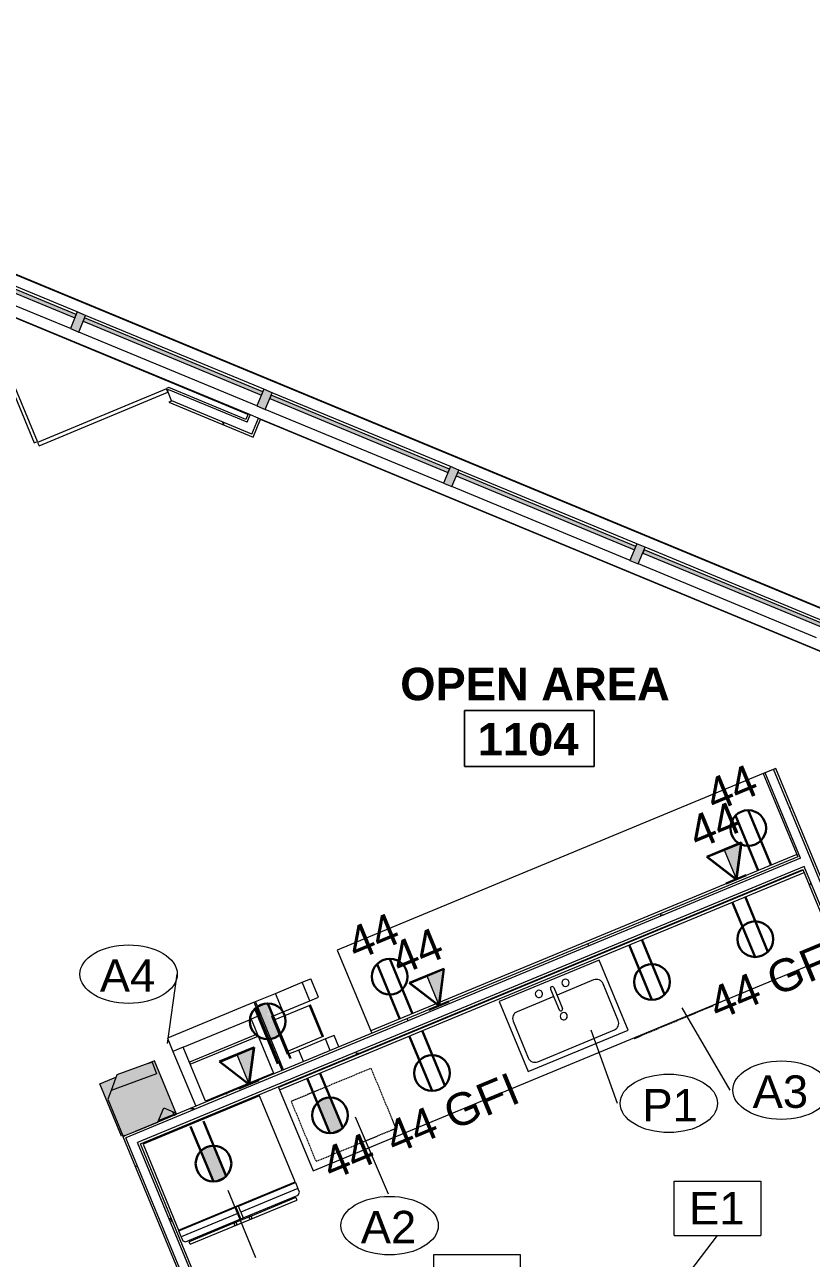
# Model space of a CAD drawing. Header units: inches. Extents: x 488 to 2071, y 800 to 2512.
# Drawn here: x 1666.9 to 1885.1, y 2170.3 to 2512.4 of the extents above; entities that cross this region are included whole.
import ezdxf

# ---------------------------------------------------------------- set-up
doc = ezdxf.new("R2010")
doc.units = ezdxf.units.IN
doc.header["$MEASUREMENT"] = 0
doc.linetypes.add('Dash', pattern=[0.25, 0.125, -0.125])
for name, color, linetype, lineweight in [('A-ANNO-KEYN', 231, 'Continuous', 9), ('A-ANNO-NOTE', 131, 'Continuous', 30), ('A-AREA-IDEN', 2, 'Continuous', 9), ('A-DOOR', 31, 'Continuous', 13), ('A-Flor-Shel-Tptn', 8, 'Continuous', 9), ('A-GLAZ-CURT', 52, 'Continuous', 9), ('A-GLAZ-CWMG', 51, 'Continuous', 13), ('A-Glaz-Shel', 8, 'Continuous', 9), ('A-Glaz-Shel-Sill', 8, 'Continuous', 9), ('A-WALL', 113, 'Continuous', 9), ('A-WALL-PATT', 111, 'Continuous', 13), ('I-WALL', 2, 'Continuous', 9), ('P-SANR-FIXT', 6, 'Continuous', 9), ('P-SANR-FIXT-IDEN', 2, 'Continuous', 9), ('Q-CASE', 31, 'Continuous', 9), ('Q-SPCQ', 91, 'Continuous', 9), ('Q-SPCQ-HDLN', 91, 'Dash', 9), ('Q-SPCQ-IDEN', 132, 'Continuous', 9), ('S-Cols', 8, 'Continuous', 9), ('S-Cols-Fill', 8, 'Continuous', 9)]:
    doc.layers.add(name, color=color, linetype=linetype, lineweight=lineweight)
doc.styles.add('Arial', font='arial.ttf', dxfattribs={"height": 9})
doc.styles.add('Swis721 Lt BT', font='swissl.ttf', dxfattribs={"height": 9})
doc.styles.add('Swis721 Lt BT_B', font='', dxfattribs={"height": 9})
doc.styles.get('Swis721 Lt BT_B').set_extended_font_data('Swis721 Lt BT', bold=True)
pattern_1 = [(0, (0, 0), (30.72, 7.68), [1.267, -21.773, 1.267, -21.773, -122.88]), (0, (0, 0), (30.72, 7.68), [-46.08, 1.267, -44.813, 1.267, -21.773, -53.76]), (0, (0, 0), (30.72, 7.68), [-115.2, 1.267, -14.093, 1.267, -37.133]), (120, (11.52, 3.84), (-22.011075, 22.7643), [1.267, -21.773, 1.267, -21.773, -122.88]), (120, (11.52, 3.84), (-22.011075, 22.7643), [-46.08, 1.267, -44.813, 1.267, -21.773, -53.76]), (120, (11.52, 3.84), (-22.011075, 22.7643), [-115.2, 1.267, -14.093, 1.267, -37.133]), (240, (15.36, 19.2), (-8.708925, -30.4443), [1.267, -21.773, 1.267, -21.773, -122.88]), (240, (15.36, 19.2), (-8.708925, -30.4443), [-46.08, 1.267, -44.813, 1.267, -21.773, -53.76]), (240, (15.36, 19.2), (-8.708925, -30.4443), [-115.2, 1.267, -14.093, 1.267, -37.133])]

# ---------------------------------------------------------------- blocks, each defined once
blk = doc.blocks.new('Revit Link EDITED_dwg_MUL6-V4-Level 1 POWER')
at = {"layer": 'A-Glaz-Shel', "color": 7, "flags": 128}
for points in [[(-1, 6.13), (-1, 6.25), (1, 6.25), (1, 6.13)], [(55, 6.13), (55, 6.25), (57, 6.25), (57, 6.13)], [(111, 6.13), (111, 6.25), (113, 6.25), (113, 6.13)], [(167, 6.13), (167, 6.25), (169, 6.25), (169, 6.13)], [(223, 6.13), (223, 6.25), (225, 6.25), (225, 6.13)], [(279, 6.13), (279, 6.25), (281, 6.25), (281, 6.13)]]:
    blk.add_lwpolyline(points, dxfattribs=at)
blk = doc.blocks.new('Revit Link EDITED_dwg-5488103-Level 1 POWER')
at = {"layer": 'S-Cols-Fill'}
h = blk.add_hatch(color=7, dxfattribs=at)
h.paths.add_polyline_path([(1693.76, 2204.25), (1694.16, 2204.41), (1690.01, 2214.45), (1692.24, 2220.6), (1687.76, 2218.74), (1693.72, 2204.36)], flags=0)
h.paths.add_polyline_path([(1703.98, 2208.48), (1708.26, 2210.25), (1707.93, 2211.05), (1705.5, 2212.08), (1704.64, 2210.05)], flags=0)
at = {"layer": 'A-Glaz-Shel-Sill', "color": 7}
for p, q in [((1728.82, 2404.35), (1608.55, 2454.17)), ((1930.95, 2320.62), (1732.29, 2402.91))]:
    blk.add_line(p, q, dxfattribs=at)
at = {"layer": 'A-Glaz-Shel-Sill', "color": 7, "flags": 128}
blk.add_lwpolyline([(2027.09, 2231.29), (2027.09, 2292.98), (1497.37, 2512.39), (550.6, 2120.23), (488.05, 1969.23)], dxfattribs=at)
at = {"layer": 'S-Cols', "color": 7}
blk.add_line((1694.16, 2204.41), (1693.76, 2204.25), dxfattribs=at)
at = {"layer": 'S-Cols', "color": 7, "flags": 128}
for points in [[(1693.76, 2204.25), (1687.76, 2218.74), (1692.24, 2220.6)], [(1707.93, 2211.05), (1708.26, 2210.25), (1703.98, 2208.48)]]:
    blk.add_lwpolyline(points, dxfattribs=at)
at = {"extrusion": (0, 0, -1), "zscale": -1, "rotation": 22.50000000002028}
blk.add_blockref('Revit Link EDITED_dwg_MUL6-V4-Level 1 POWER', (-1940.11, 2322.24), dxfattribs=at)
blk = doc.blocks.new('C-Counter Top - ADJ HEIGHT-5345847-Level 1 POWER')
at = {"layer": 'Q-CASE'}
for p, q in [((110.21, 0), (-47.26, 0)), ((-47.26, 0), (-47.26, -0.75)), ((-47.26, -0.75), (-47.26, -25)), ((-47.26, -0.75), (110.21, -0.75)), ((-47.26, -25), (110.21, -25))]:
    blk.add_line(p, q, dxfattribs=at)
blk = doc.blocks.new('C-Counter Top - ADJ HEIGHT-5345848-Level 1 POWER')
at = {"layer": 'Q-CASE'}
for p, q in [((80.61, 25), (-47.26, 25)), ((-47.26, 25), (-47.26, 0.75)), ((80.61, 0.75), (-47.26, 0.75)), ((-47.26, 0.75), (-47.26, 0))]:
    blk.add_line(p, q, dxfattribs=at)
blk = doc.blocks.new('A-Copier-Floor - A-Copier-Floor-4036613-Level 1 POWER')
at = {"layer": 'Q-SPCQ'}
for p, q in [((-30.09, 10.95), (-30.09, 7.47)), ((-27.49, 10.95), (-27.49, 7.47)), ((-19.49, 10.95), (-19.49, 7.47)), ((-13.49, 10.95), (-13.49, -9.53)), ((-13.29, 10.49), (-13.29, 8.47)), ((-13.29, 10.49), (-13.1, 10.49)), ((-13.09, 10.95), (-13.09, -5.51)), ((-10.52, -5.51), (-10.52, 10.67)), ((-10.52, 10.67), (9.82, 10.67)), ((9.82, 10.67), (9.82, -5.51)), ((12.91, -5.51), (12.91, 10.95)), ((-30.09, 7.47), (-27.49, 7.47)), ((-27.49, 7.47), (-19.49, 7.47)), ((-19.49, 7.47), (-16.13, 7.47)), ((-16.13, 7.47), (-16.13, -3.97)), ((-13.1, 8.47), (-13.29, 8.47)), ((-27.26, 6.6), (-26.84, 6.6)), ((-27.26, 6.6), (-27.26, -2.84)), ((-26.84, 6.6), (-16.13, 6.6)), ((-26.84, -2.84), (-26.84, 6.6)), ((-26.84, -2.84), (-27.26, -2.84)), ((-16.13, -2.84), (-26.84, -2.84)), ((9.82, -0.4), (-10.52, -0.4)), ((-10.52, -0.4), (-10.52, -1.03)), ((-10.52, -1.03), (9.82, -1.03)), ((9.82, -1.03), (9.82, -0.4)), ((-27.49, -3.97), (-30.09, -3.97)), ((-30.09, -3.97), (-30.09, -9.53)), ((-19.49, -3.97), (-27.49, -3.97)), ((-27.49, -3.97), (-27.49, -9.53)), ((-16.13, -3.97), (-19.49, -3.97)), ((-19.49, -3.97), (-19.49, -9.53)), ((-13.29, -5.51), (-13.29, -7.53)), ((-13.29, -5.51), (-13.1, -5.51)), ((-13.09, -5.51), (-10.52, -5.51)), ((-13.09, -5.51), (-13.09, -9.53)), ((9.82, -5.51), (-10.52, -5.51)), ((9.82, -5.51), (12.91, -5.51)), ((12.91, -9.53), (12.91, -5.51)), ((-27.49, -9.53), (-30.09, -9.53)), ((-19.49, -9.53), (-27.49, -9.53)), ((-13.49, -9.53), (-19.49, -9.53)), ((-13.1, -7.53), (-13.29, -7.53)), ((-13.09, -9.53), (12.91, -9.53))]:
    blk.add_line(p, q, dxfattribs=at)
blk = doc.blocks.new('Sink Kitchen-Single - 30_ x 21_-5089382-Level 1 POWER')
at = {"layer": 'P-SANR-FIXT'}
for p, q in [((15.62, 10.59), (-14.38, 10.59)), ((-14.38, 10.59), (-14.38, -10.41)), ((15.62, -10.41), (15.62, 10.59)), ((0.12, 8.34), (0.12, 2.09)), ((1.12, 8.34), (1.12, 2.09)), ((-12.88, 4.09), (-12.88, -6.91)), ((0.12, 6.09), (-10.88, 6.09)), ((12.12, 6.09), (1.12, 6.09)), ((14.12, -6.91), (14.12, 4.09)), ((-10.88, -8.91), (12.12, -8.91)), ((-14.38, -10.41), (15.62, -10.41))]:
    blk.add_line(p, q, dxfattribs=at)
for centre, radius, start, end in [((-3.38, 8.34), 1, 360, 180), ((-3.38, 8.34), 1, 180, 0), ((0.62, 8.34), 0.5, 360, 180), ((4.62, 8.34), 1, 360, 180), ((4.62, 8.34), 1, 180, 360), ((-10.88, 4.09), 2, 90, 180), ((12.12, 4.09), 2, 360, 90), ((0.62, 0), 1, 360, 180), ((0.62, 0), 1, 180, 0), ((0.62, 2.09), 0.5, 180, 0), ((-10.88, -6.91), 2, 180, 270), ((12.12, -6.91), 2, 270, 0)]:
    blk.add_arc(centre, radius, start, end, dxfattribs=at)
blk = doc.blocks.new('A-Refrigerator - A-Refrigerator-V23-Level 1 POWER')
at = {"layer": 'Q-SPCQ'}
for p, q in [((17.5, 13.75), (-17.5, 13.75)), ((-17.5, 13.75), (-17.5, -12)), ((-3.18, 14), (-3.18, 13.75)), ((-3.16, 14), (-3.18, 14)), ((-3.18, 14), (-2.18, 14)), ((-2.18, 14), (-2.2, 14)), ((-2.18, 13.75), (-2.18, 14)), ((8.38, 14), (8.38, 13.75)), ((8.4, 14), (8.38, 14)), ((8.38, 14), (9.24, 14)), ((9.24, 14), (9.38, 14)), ((9.38, 14), (9.36, 14)), ((9.38, 13.75), (9.38, 14)), ((17.5, -12), (17.5, 13.75)), ((-17.5, -12), (17.5, -12)), ((-0.36, -12.19), (-17.5, -12.19)), ((-17.5, -12.19), (-17.5, -12.25)), ((-17.5, -12.25), (-0.36, -12.25)), ((-17.5, -14), (-17.5, -12.25)), ((-0.36, -12.25), (-0.36, -12.19)), ((17.5, -12.19), (-0.36, -12.19)), ((-0.36, -12.25), (-0.36, -14)), ((0.39, -12.25), (17.5, -12.25)), ((0.39, -14), (0.39, -12.25)), ((17.5, -12.25), (17.5, -12.19)), ((17.5, -12.25), (17.5, -14)), ((-0.36, -14), (-17.5, -14)), ((-17.5, -14), (-17.5, -15.21)), ((-17.5, -15.21), (-16.96, -15.75)), ((-16.96, -15.75), (-0.36, -15.75)), ((-2.39, -16.13), (-16, -16.13)), ((-16, -16.88), (-16, -16.13)), ((-16, -16.88), (16, -16.88)), ((-14.19, -15.75), (-14.19, -16.13)), ((-14.19, -15.75), (-14.19, -16.18)), ((-13.81, -16.13), (-13.81, -15.75)), ((-13.81, -16.18), (-13.81, -15.75)), ((-2.42, -15.75), (-2.42, -16.18)), ((-2.42, -15.75), (-2.42, -16.18)), ((2.07, -16.13), (-2.07, -16.13)), ((-2.04, -16.2), (-2.04, -15.75)), ((-2.04, -16.2), (-2.04, -15.75)), ((-0.36, -15.75), (-0.36, -14)), ((-0.36, -15.75), (0.39, -15.75)), ((17.5, -14), (0.39, -14)), ((0.39, -14), (0.39, -15.75)), ((0.39, -15.75), (16.89, -15.75)), ((2.04, -15.75), (2.04, -16.2)), ((2.04, -15.75), (2.04, -16.2)), ((16, -16.13), (2.39, -16.13)), ((2.42, -16.18), (2.42, -15.75)), ((2.42, -16.18), (2.42, -15.75)), ((13.81, -15.75), (13.81, -16.13)), ((13.81, -15.75), (13.81, -16.17)), ((14.19, -16.13), (14.19, -15.75)), ((14.19, -16.18), (14.19, -15.75)), ((16, -16.13), (16, -16.88)), ((16.89, -15.75), (17.5, -15.14)), ((17.5, -15.14), (17.5, -14))]:
    blk.add_line(p, q, dxfattribs=at)
for centre, start, end in [((-2.25, -16.5), 90, 270), ((-2.25, -16.5), 270, 90), ((2.25, -16.5), 90, 270), ((2.25, -16.5), 270, 90)]:
    blk.add_arc(centre, 0.375, start, end, dxfattribs=at)
blk = doc.blocks.new('Single Glass Door - 36_ x 84_-5216420-Level 1 POWER')
at = {"layer": 'A-DOOR', "lineweight": 20}
for p, q in [((17, 38), (17, 2)), ((18, 38), (17, 38)), ((18, 2), (18, 38)), ((17, 2), (18, 2))]:
    blk.add_line(p, q, dxfattribs=at)
at = {"layer": 'A-DOOR', "lineweight": 9}
blk.add_arc((18, 2), 36, 90, 180.5, dxfattribs=at)
blk = doc.blocks.new('System Panel - Glazed-5474415-Level 1 POWER')
at = {"layer": 'A-GLAZ-CURT', "lineweight": 13}
for p, q in [((315.47, 1.75), (276.78, 1.75)), ((276.78, 1.75), (276.78, 0.75)), ((276.78, 0.75), (315.47, 0.75)), ((315.47, 0.75), (315.47, 1.75))]:
    blk.add_line(p, q, dxfattribs=at)
blk = doc.blocks.new('System Panel - Glazed-5309578-Level 1 POWER')
at = {"layer": 'A-GLAZ-CURT'}
blk.add_hatch(color=7, dxfattribs=at).paths.add_polyline_path([(26.75, 0.75), (26.75, 1.75), (-26.75, 1.75), (-26.75, 0.75), (20.69, 0.75)], flags=0)
at = {"layer": 'A-GLAZ-CURT', "color": 55, "lineweight": 20}
for p, q in [((26.75, 1.75), (-26.75, 1.75)), ((-26.75, 1.75), (-26.75, 0.75)), ((-26.75, 0.75), (26.75, 0.75)), ((26.75, 0.75), (26.75, 1.75))]:
    blk.add_line(p, q, dxfattribs=at)
blk = doc.blocks.new('Rectangular Mullion - 2_5_ x 5_ rectangular-5309583-Level 1 POWER')
at = {"layer": 'A-GLAZ-CWMG', "lineweight": 9}
blk.add_hatch(color=7, dxfattribs=at).paths.add_polyline_path([(-1.25, 2.5), (1.25, 2.5), (1.25, -2.5), (-1.25, -2.5), (-1.25, -0.75)], flags=0)
at = {"layer": 'A-GLAZ-CWMG', "color": 55, "lineweight": 20}
for p, q in [((-1.25, 2.5), (1.25, 2.5)), ((-1.25, -2.5), (-1.25, 2.5)), ((1.25, 2.5), (1.25, -2.5)), ((1.25, -2.5), (-1.25, -2.5))]:
    blk.add_line(p, q, dxfattribs=at)
blk = doc.blocks.new('Rectangular Mullion - 2_5_ x 5_ rectangular-5308166-Level 1 POWER')
at = {"layer": 'A-GLAZ-CWMG', "lineweight": 9}
for p, q in [((1459.91, 2493.49), (1410.48, 2473.02)), ((1461.82, 2488.87), (1412.39, 2468.4))]:
    blk.add_line(p, q, dxfattribs=at)
blk = doc.blocks.new('A-Refrigerator-generic - A-Microwave 2-5451699-Level 1 POWER')
at = {"layer": 'Q-SPCQ-HDLN'}
for p, q in [((-12, 9), (-12, -9)), ((12, 9), (-12, 9)), ((12, -9), (12, 9)), ((-12, -9), (12, -9))]:
    blk.add_line(p, q, dxfattribs=at)
blk = doc.blocks.new('A-Refrigerator-generic - A-Dishwasher 2-5451697-Level 1 POWER')
at = {"layer": 'Q-SPCQ-HDLN'}
for p, q in [((-12, 12), (-12, 11.85)), ((12, 12), (-12, 12)), ((12, 11.76), (12, 12))]:
    blk.add_line(p, q, dxfattribs=at)
blk = doc.blocks.new('Room Tag - Room Name and Number-3379422-Level 1 POWER')
at = {"layer": 'A-AREA-IDEN'}
for p, q in [((-0.1881, -0.1636), (-0.1881, -0.0018)), ((-0.1881, -0.0018), (0.1869, -0.0018)), ((0.1869, -0.0018), (-0.1881, -0.0018)), ((-0.1881, -0.0018), (-0.1881, -0.1636)), ((0.1869, -0.0018), (0.1869, -0.1636)), ((0.1869, -0.1636), (0.1869, -0.0018)), ((0.1869, -0.1636), (-0.1881, -0.1636)), ((-0.1881, -0.1636), (0.1869, -0.1636))]:
    blk.add_line(p, q, dxfattribs=at)
blk = doc.blocks.new('Appliance_Specialty Equipment Tag - Standard-3515593-Level 1 POWER')
at = {"layer": 'Q-SPCQ-IDEN'}
blk.add_ellipse((-0.0499, 0.0037), major_axis=(-0.1406, 0), ratio=0.600473, dxfattribs=at)
blk = doc.blocks.new('Plumbing Equipment Tag - Standard-3394155-Level 1 POWER')
at = {"layer": 'P-SANR-FIXT-IDEN'}
blk.add_ellipse((-0.0499, 0.0037), major_axis=(-0.1406, 0), ratio=0.600473, dxfattribs=at)
blk = doc.blocks.new('Keynote Tag - Keynote Number - Boxed-135510-Level 1 POWER')
at = {"layer": 'A-ANNO-KEYN'}
for p, q in [((-0.125, -0.0792), (-0.125, 0.0781)), ((-0.125, 0.0781), (0.125, 0.0781)), ((0.125, 0.0781), (0.125, -0.0792)), ((-0.125, -0.0792), (0.125, -0.0792))]:
    blk.add_line(p, q, dxfattribs=at)

msp = doc.modelspace()

# ---------------------------------------------------------------- hatches: boundary and pattern name
at = {"layer": 'A-ANNO-NOTE', "lineweight": 9}
for points in [[(1864.35, 2275.37), (1865.7, 2285.59), (1860.93, 2283.62)], [(1781.85, 2240.38), (1783.2, 2250.61), (1778.44, 2248.63)], [(1730.84, 2239.52), (1734.28, 2240.98), (1731.04, 2239.73)], [(1734.31, 2231.13), (1734.38, 2240.97), (1730.84, 2239.52), (1733.26, 2233.66)], [(1731.04, 2239.73), (1734.28, 2240.98), (1733.79, 2240.96), (1732.58, 2240.42)], [(1731.04, 2239.73), (1733.79, 2240.96), (1732.54, 2240.68), (1732.13, 2240.42)], [(1731.04, 2239.73), (1732.54, 2240.68), (1731.83, 2240.33)], [(1734.31, 2231.13), (1734.41, 2231.13), (1734.38, 2240.42), (1734.33, 2233.66)], [(1734.41, 2231.13), (1734.51, 2231.13), (1734.39, 2240.42), (1734.41, 2233.66)], [(1734.51, 2231.13), (1734.61, 2231.13), (1734.39, 2240.42), (1734.48, 2233.66)], [(1734.71, 2231.14), (1734.81, 2231.15), (1734.4, 2240.42), (1734.62, 2233.66)], [(1734.61, 2231.13), (1734.71, 2231.14), (1734.4, 2240.42), (1734.55, 2233.66)], [(1734.81, 2231.15), (1734.9, 2231.16), (1734.41, 2240.42), (1734.7, 2233.66)], [(1734.9, 2231.16), (1735, 2231.17), (1734.41, 2240.42), (1734.77, 2233.66)], [(1735, 2231.17), (1735.1, 2231.18), (1734.42, 2240.42), (1734.84, 2233.66)], [(1735.1, 2231.18), (1735.2, 2231.2), (1734.42, 2240.42), (1734.92, 2233.66)], [(1735.2, 2231.2), (1735.29, 2231.22), (1734.43, 2240.42), (1734.99, 2233.66)], [(1735.29, 2231.22), (1735.39, 2231.24), (1734.44, 2240.42), (1735.06, 2233.66)], [(1735.39, 2231.24), (1735.48, 2231.26), (1734.44, 2240.42), (1735.14, 2233.66)], [(1735.48, 2231.26), (1735.58, 2231.28), (1734.45, 2240.42), (1735.21, 2233.66)], [(1735.58, 2231.28), (1735.67, 2231.31), (1734.45, 2240.42), (1735.29, 2233.66)], [(1735.67, 2231.31), (1735.77, 2231.34), (1734.46, 2240.42), (1735.36, 2233.66)], [(1735.77, 2231.34), (1735.86, 2231.37), (1734.46, 2240.42), (1735.44, 2233.66)], [(1735.86, 2231.37), (1735.96, 2231.4), (1734.47, 2240.42), (1735.51, 2233.66)], [(1735.96, 2231.4), (1736.05, 2231.43), (1734.47, 2240.42), (1735.58, 2233.66)], [(1736.05, 2231.43), (1736.14, 2231.47), (1734.48, 2240.42), (1735.66, 2233.66)], [(1736.14, 2231.47), (1736.23, 2231.5), (1734.49, 2240.42), (1735.74, 2233.66)], [(1736.23, 2231.5), (1736.32, 2231.54), (1734.49, 2240.42), (1735.81, 2233.66)], [(1736.32, 2231.54), (1736.41, 2231.58), (1734.5, 2240.42), (1735.89, 2233.66)], [(1736.41, 2231.58), (1736.5, 2231.62), (1734.5, 2240.42), (1735.96, 2233.66)], [(1736.5, 2231.62), (1736.59, 2231.67), (1734.51, 2240.42), (1736.04, 2233.66)], [(1736.59, 2231.67), (1736.68, 2231.71), (1734.51, 2240.42), (1736.12, 2233.66)], [(1736.68, 2231.71), (1736.76, 2231.76), (1734.52, 2240.42), (1736.19, 2233.66)], [(1736.76, 2231.76), (1736.85, 2231.81), (1734.53, 2240.42), (1736.71, 2231.96)], [(1736.85, 2231.81), (1736.93, 2231.86), (1734.53, 2240.42), (1736.71, 2232.32)], [(1736.93, 2231.86), (1737.02, 2231.91), (1734.54, 2240.42), (1736.71, 2232.65)], [(1737.02, 2231.91), (1737.1, 2231.97), (1734.54, 2240.42), (1736.71, 2232.96)], [(1737.1, 2231.97), (1737.18, 2232.02), (1734.55, 2240.42), (1736.71, 2233.25)], [(1737.18, 2232.02), (1737.26, 2232.08), (1734.56, 2240.42), (1736.71, 2233.52)], [(1737.26, 2232.08), (1737.34, 2232.14), (1734.56, 2240.42), (1736.75, 2233.66)], [(1737.34, 2232.14), (1737.42, 2232.2), (1734.57, 2240.42), (1736.83, 2233.66)], [(1737.42, 2232.2), (1737.49, 2232.26), (1734.57, 2240.42), (1736.91, 2233.66)], [(1737.49, 2232.26), (1737.57, 2232.32), (1734.58, 2240.42), (1736.99, 2233.66)], [(1737.57, 2232.32), (1737.64, 2232.39), (1734.59, 2240.42), (1737.08, 2233.66)], [(1737.64, 2232.39), (1737.71, 2232.45), (1734.59, 2240.42), (1737.16, 2233.66)], [(1737.71, 2232.45), (1737.78, 2232.52), (1734.6, 2240.42), (1737.24, 2233.66)], [(1737.78, 2232.52), (1737.85, 2232.59), (1734.61, 2240.42), (1737.33, 2233.66)], [(1729.19, 2218.57), (1730.54, 2228.8), (1725.77, 2226.82), (1728.54, 2220.13)], [(1751.58, 2205.1), (1748.18, 2213.55), (1748.11, 2213.48), (1750.96, 2206.61)], [(1751.58, 2205.1), (1748.25, 2213.62), (1748.18, 2213.55), (1750.97, 2206.61)], [(1751.58, 2205.1), (1748.32, 2213.69), (1748.25, 2213.62), (1750.99, 2206.61)], [(1751.58, 2205.1), (1748.4, 2213.75), (1748.32, 2213.69), (1751.01, 2206.61)], [(1751.58, 2205.1), (1748.47, 2213.81), (1748.4, 2213.75), (1751.03, 2206.61)], [(1751.58, 2205.1), (1748.55, 2213.88), (1748.47, 2213.81), (1751.04, 2206.61)], [(1751.58, 2205.1), (1748.63, 2213.94), (1748.55, 2213.88), (1751.06, 2206.61)], [(1751.58, 2205.1), (1748.7, 2214), (1748.63, 2213.94), (1751.08, 2206.61)], [(1751.58, 2205.1), (1748.78, 2214.05), (1748.7, 2214), (1751.09, 2206.61)], [(1751.58, 2205.1), (1748.87, 2214.11), (1748.78, 2214.05), (1751.11, 2206.61)], [(1751.58, 2205.1), (1748.95, 2214.16), (1748.87, 2214.11), (1751.13, 2206.61)], [(1751.58, 2205.1), (1749.03, 2214.21), (1748.95, 2214.16), (1751.14, 2206.61)], [(1751.58, 2205.1), (1749.12, 2214.27), (1749.03, 2214.21), (1751.16, 2206.61)], [(1751.58, 2205.1), (1749.2, 2214.31), (1749.12, 2214.27), (1751.18, 2206.61)], [(1751.58, 2205.1), (1749.29, 2214.36), (1749.2, 2214.31), (1751.19, 2206.61)], [(1751.58, 2205.1), (1749.37, 2214.41), (1749.29, 2214.36), (1751.21, 2206.61)], [(1751.58, 2205.1), (1749.46, 2214.45), (1749.37, 2214.41), (1751.22, 2206.61)], [(1751.58, 2205.1), (1749.55, 2214.49), (1749.46, 2214.45), (1751.24, 2206.61)], [(1751.58, 2205.1), (1749.64, 2214.53), (1749.55, 2214.49), (1751.25, 2206.61)], [(1751.58, 2205.1), (1749.73, 2214.57), (1749.64, 2214.53), (1751.27, 2206.61)], [(1751.58, 2205.1), (1749.82, 2214.61), (1749.73, 2214.57), (1751.29, 2206.61)], [(1751.58, 2205.1), (1749.91, 2214.64), (1749.82, 2214.61), (1751.3, 2206.61)], [(1751.58, 2205.1), (1750.01, 2214.68), (1749.91, 2214.64), (1751.32, 2206.61)], [(1751.58, 2205.1), (1750.1, 2214.71), (1750.01, 2214.68), (1751.33, 2206.61)], [(1751.58, 2205.1), (1750.19, 2214.74), (1750.1, 2214.71), (1751.35, 2206.61)], [(1751.58, 2205.1), (1750.29, 2214.77), (1750.19, 2214.74), (1751.36, 2206.61)], [(1751.58, 2205.1), (1750.38, 2214.79), (1750.29, 2214.77), (1751.38, 2206.61)], [(1751.58, 2205.1), (1750.48, 2214.81), (1750.38, 2214.79), (1751.39, 2206.61)], [(1751.58, 2205.1), (1750.58, 2214.84), (1750.48, 2214.81), (1751.41, 2206.61)], [(1751.58, 2205.1), (1750.67, 2214.86), (1750.58, 2214.84), (1751.42, 2206.61)], [(1751.58, 2205.1), (1750.77, 2214.87), (1750.67, 2214.86), (1751.44, 2206.61)], [(1751.58, 2205.1), (1750.87, 2214.89), (1750.77, 2214.87), (1751.46, 2206.61)], [(1751.58, 2205.1), (1750.96, 2214.9), (1750.87, 2214.89), (1751.47, 2206.61)], [(1751.58, 2205.1), (1751.06, 2214.92), (1750.96, 2214.9), (1751.49, 2206.61)], [(1751.58, 2205.1), (1751.16, 2214.93), (1751.06, 2214.92), (1751.5, 2206.61)], [(1751.58, 2205.1), (1751.26, 2214.94), (1751.16, 2214.93), (1751.52, 2206.61)], [(1751.58, 2205.1), (1751.35, 2214.94), (1751.26, 2214.94), (1751.53, 2206.61)], [(1751.58, 2205.1), (1751.45, 2214.95), (1751.35, 2214.94), (1751.55, 2206.61)], [(1751.58, 2205.1), (1751.55, 2214.95), (1751.45, 2214.95), (1751.56, 2206.61)], [(1751.58, 2205.1), (1751.65, 2214.95), (1751.55, 2214.95), (1751.58, 2206.61)], [(1751.58, 2205.1), (1755.13, 2206.55), (1751.65, 2214.95), (1751.59, 2206.61)], [(1751.68, 2205.1), (1754.92, 2206.34), (1755.13, 2206.55)], [(1751.68, 2205.1), (1752.17, 2205.11), (1754.92, 2206.34)], [(1752.17, 2205.11), (1753.42, 2205.39), (1754.92, 2206.34)], [(1753.42, 2205.39), (1754.13, 2205.74), (1754.92, 2206.34)], [(1754.13, 2205.74), (1754.3, 2205.85), (1754.92, 2206.34)], [(1752.17, 2205.11), (1752.66, 2205.18), (1753.42, 2205.39)], [(1719.24, 2191.71), (1715.84, 2200.16), (1715.77, 2200.09)], [(1719.24, 2191.71), (1715.91, 2200.23), (1715.84, 2200.16)], [(1719.24, 2191.71), (1715.99, 2200.29), (1715.91, 2200.23)], [(1719.24, 2191.71), (1716.06, 2200.36), (1715.99, 2200.29)], [(1719.24, 2191.71), (1716.14, 2200.42), (1716.06, 2200.36)], [(1719.24, 2191.71), (1716.21, 2200.48), (1716.14, 2200.42)], [(1719.24, 2191.71), (1716.29, 2200.54), (1716.21, 2200.48)], [(1719.24, 2191.71), (1716.37, 2200.6), (1716.29, 2200.54)], [(1719.24, 2191.71), (1716.45, 2200.66), (1716.37, 2200.6)], [(1719.24, 2191.71), (1716.53, 2200.71), (1716.45, 2200.66)], [(1719.24, 2191.71), (1716.61, 2200.77), (1716.53, 2200.71)], [(1719.24, 2191.71), (1716.7, 2200.82), (1716.61, 2200.77)], [(1719.24, 2191.71), (1716.78, 2200.87), (1716.7, 2200.82)], [(1719.24, 2191.71), (1716.87, 2200.92), (1716.78, 2200.87)], [(1719.24, 2191.71), (1716.95, 2200.97), (1716.87, 2200.92)], [(1719.24, 2191.71), (1717.04, 2201.01), (1716.95, 2200.97)], [(1719.24, 2191.71), (1717.13, 2201.06), (1717.04, 2201.01)], [(1719.24, 2191.71), (1717.22, 2201.1), (1717.13, 2201.06)], [(1719.24, 2191.71), (1717.31, 2201.14), (1717.22, 2201.1)], [(1719.24, 2191.71), (1717.4, 2201.18), (1717.31, 2201.14)], [(1719.24, 2191.71), (1717.49, 2201.22), (1717.4, 2201.18)], [(1719.24, 2191.71), (1717.58, 2201.25), (1717.49, 2201.22)], [(1719.24, 2191.71), (1717.67, 2201.28), (1717.58, 2201.25)], [(1719.24, 2191.71), (1717.77, 2201.31), (1717.67, 2201.28)], [(1719.24, 2191.71), (1717.86, 2201.34), (1717.77, 2201.31)], [(1719.24, 2191.71), (1717.95, 2201.37), (1717.86, 2201.34)], [(1719.24, 2191.71), (1718.05, 2201.4), (1717.95, 2201.37)], [(1719.24, 2191.71), (1718.14, 2201.42), (1718.05, 2201.4)], [(1719.24, 2191.71), (1718.24, 2201.44), (1718.14, 2201.42)], [(1719.24, 2191.71), (1718.34, 2201.46), (1718.24, 2201.44)], [(1719.24, 2191.71), (1718.43, 2201.48), (1718.34, 2201.46)], [(1719.24, 2191.71), (1718.53, 2201.5), (1718.43, 2201.48)], [(1719.24, 2191.71), (1718.63, 2201.51), (1718.53, 2201.5)], [(1719.24, 2191.71), (1718.72, 2201.52), (1718.63, 2201.51)], [(1719.24, 2191.71), (1718.82, 2201.53), (1718.72, 2201.52)], [(1719.24, 2191.71), (1718.92, 2201.54), (1718.82, 2201.53)], [(1719.24, 2191.71), (1719.02, 2201.55), (1718.92, 2201.54)], [(1719.24, 2191.71), (1719.12, 2201.55), (1719.02, 2201.55)], [(1719.24, 2191.71), (1719.22, 2201.55), (1719.12, 2201.55)], [(1719.24, 2191.71), (1719.31, 2201.56), (1719.22, 2201.55)], [(1719.24, 2191.71), (1722.79, 2193.16), (1719.31, 2201.56)], [(1719.34, 2191.7), (1722.58, 2192.95), (1722.79, 2193.16)], [(1719.34, 2191.7), (1719.84, 2191.72), (1722.58, 2192.95)], [(1719.84, 2191.72), (1721.09, 2192), (1722.58, 2192.95)], [(1721.09, 2192), (1721.8, 2192.35), (1722.58, 2192.95)], [(1721.8, 2192.35), (1721.97, 2192.45), (1722.58, 2192.95)], [(1719.84, 2191.72), (1720.33, 2191.78), (1721.09, 2192)]]:
    msp.add_hatch(color=256, dxfattribs=at).paths.add_polyline_path(points, flags=0)
at = {"layer": 'A-WALL'}
msp.add_hatch(color=250, dxfattribs=at).paths.add_polyline_path([(1694.26, 2204.17), (1703.84, 2208.16), (1705.5, 2212.08), (1708.72, 2210.71), (1708.44, 2210.05), (1709.04, 2210.3), (1702.93, 2225.07), (1702.25, 2224.75), (1703.45, 2221.46), (1690.89, 2216.89), (1690.01, 2214.45), (1694.23, 2204.25)], flags=0)
at = {"layer": 'A-WALL-PATT', "lineweight": 9}
h = msp.add_hatch(dxfattribs=at)
h.set_pattern_fill('FP_1', color=256, style=0, pattern_type=2)
h.set_pattern_definition(pattern_1)
h.paths.add_polyline_path([(1729.7, 2398.3), (1729.94, 2398.88), (1707.75, 2408.07), (1706.94, 2407.73), (1728.59, 2398.76)], flags=0)
h = msp.add_hatch(dxfattribs=at)
h.set_pattern_fill('FP_1', color=256, style=0, pattern_type=2)
h.set_pattern_definition(pattern_1)
h.paths.add_polyline_path([(1895.29, 2256.1), (1895.87, 2256.34), (1875.22, 2306.19), (1874.64, 2305.95), (1892.4, 2263.07)], flags=0)
h = msp.add_hatch(dxfattribs=at)
h.set_pattern_fill('FP_1', color=256, style=0, pattern_type=2)
h.set_pattern_definition(pattern_1)
h.paths.add_polyline_path([(1892.4, 2254.91), (1892.98, 2255.15), (1883.1, 2279.01), (1882.52, 2278.77), (1892.3, 2255.15)], flags=0)
h.paths.add_polyline_path([(1881.56, 2281.08), (1882.14, 2281.32), (1872.33, 2304.99), (1871.75, 2304.75), (1881.46, 2281.32)], flags=0)
h = msp.add_hatch(dxfattribs=at)
h.set_pattern_fill('FP_1', color=256, style=0, pattern_type=2)
h.set_pattern_definition(pattern_1)
h.paths.add_polyline_path([(1694.95, 2203.78), (1881.56, 2281.08), (1881.32, 2281.66), (1694.72, 2204.36), (1694.81, 2204.12)], flags=0)
h = msp.add_hatch(dxfattribs=at)
h.set_pattern_fill('FP_1', color=256, style=0, pattern_type=2)
h.set_pattern_definition(pattern_1)
h.paths.add_polyline_path([(1699.04, 2202.09), (1882.76, 2278.19), (1882.52, 2278.77), (1698.8, 2202.67)], flags=0)
msp.add_hatch(color=7, dxfattribs=at).paths.add_polyline_path([(1690.89, 2216.89), (1703.45, 2221.46), (1702.25, 2224.75), (1692.45, 2221.18), (1692.24, 2220.6)], flags=0)
h = msp.add_hatch(dxfattribs=at)
h.set_pattern_fill('FP_1', color=256, style=0, pattern_type=2)
h.set_pattern_definition(pattern_1)
h.paths.add_polyline_path([(1779.85, 1997.2), (1780.43, 1997.43), (1694.72, 2204.36), (1694.14, 2204.12), (1773.8, 2011.8)], flags=0)
h = msp.add_hatch(dxfattribs=at)
h.set_pattern_fill('FP_1', color=256, style=0, pattern_type=2)
h.set_pattern_definition(pattern_1)
h.paths.add_polyline_path([(1782.74, 1998.39), (1783.31, 1998.63), (1754.71, 2067.7), (1754.13, 2067.45), (1782.59, 1998.74)], flags=0)
h.paths.add_polyline_path([(1753.18, 2069.76), (1753.75, 2070.01), (1698.8, 2202.67), (1698.22, 2202.43), (1741.31, 2098.4)], flags=0)

# ---------------------------------------------------------------- linework, layer by layer
at = {"layer": 'A-ANNO-KEYN'}
msp.add_line((1837.69, 2148.75), (1859.09, 2176.68), dxfattribs=at)
at = {"layer": 'A-ANNO-NOTE'}
for p, q in [((1870.4, 2277.84), (1864.08, 2293.11)), ((1870.4, 2277.84), (1864.08, 2293.11)), ((1873.94, 2279.31), (1867.62, 2294.58)), ((1856.11, 2281.69), (1865.64, 2285.64)), ((1856.17, 2281.64), (1865.7, 2285.59)), ((1864.29, 2275.41), (1865.64, 2285.64)), ((1864.35, 2275.37), (1865.7, 2285.59)), ((1864.29, 2275.41), (1856.11, 2281.69)), ((1864.35, 2275.37), (1856.17, 2281.64)), ((1867.06, 2276.56), (1861.52, 2274.27)), ((1863.19, 2269.16), (1869.52, 2253.89)), ((1866.73, 2270.63), (1873.06, 2255.36)), ((1866.73, 2270.63), (1873.06, 2255.36)), ((1838.09, 2258.76), (1844.42, 2243.49)), ((1838.09, 2258.76), (1844.42, 2243.49)), ((1834.55, 2257.3), (1840.87, 2242.03)), ((1770.99, 2236.66), (1764.66, 2251.93)), ((1770.99, 2236.66), (1764.66, 2251.93)), ((1774.53, 2238.13), (1768.2, 2253.4)), ((1773.61, 2246.71), (1783.14, 2250.66)), ((1781.79, 2240.43), (1783.14, 2250.66)), ((1773.67, 2246.66), (1783.2, 2250.61)), ((1781.85, 2240.38), (1783.2, 2250.61)), ((1781.79, 2240.43), (1773.61, 2246.71)), ((1781.85, 2240.38), (1773.67, 2246.66)), ((1740.69, 2225.76), (1734.36, 2241.03)), ((1784.56, 2241.58), (1779.02, 2239.28)), ((1737.15, 2224.29), (1730.82, 2239.56)), ((1737.15, 2224.29), (1730.82, 2239.56)), ((1773.57, 2232.04), (1779.9, 2216.77)), ((1777.12, 2233.51), (1783.44, 2218.24)), ((1777.12, 2233.51), (1783.44, 2218.24)), ((1720.95, 2224.9), (1730.48, 2228.84)), ((1721.01, 2224.85), (1730.54, 2228.8)), ((1729.13, 2218.62), (1730.48, 2228.84)), ((1729.19, 2218.57), (1730.54, 2228.8)), ((1729.13, 2218.62), (1720.95, 2224.9)), ((1729.19, 2218.57), (1721.01, 2224.85)), ((1745.28, 2220.32), (1751.6, 2205.05)), ((1748.82, 2221.78), (1755.14, 2206.52)), ((1748.82, 2221.78), (1755.14, 2206.52)), ((1731.9, 2219.76), (1726.36, 2217.47)), ((1712.94, 2206.92), (1719.27, 2191.66)), ((1716.48, 2208.39), (1722.81, 2193.12)), ((1716.48, 2208.39), (1722.81, 2193.12))]:
    msp.add_line(p, q, dxfattribs=at)
at = {"layer": 'A-ANNO-NOTE', "lineweight": 9}
for p, q in [((1865.7, 2285.59), (1860.93, 2283.62)), ((1864.35, 2275.37), (1865.7, 2285.59)), ((1860.93, 2283.62), (1864.35, 2275.37)), ((1783.2, 2250.61), (1778.44, 2248.63)), ((1778.44, 2248.63), (1781.85, 2240.38)), ((1781.85, 2240.38), (1783.2, 2250.61)), ((1737.85, 2232.59), (1734.38, 2240.97)), ((1730.84, 2239.52), (1734.31, 2231.13)), ((1730.54, 2228.8), (1725.77, 2226.82)), ((1725.77, 2226.82), (1729.19, 2218.57)), ((1729.19, 2218.57), (1730.54, 2228.8)), ((1748.11, 2213.48), (1751.58, 2205.1)), ((1755.13, 2206.55), (1751.65, 2214.95)), ((1715.77, 2200.09), (1719.24, 2191.71)), ((1722.79, 2193.16), (1719.31, 2201.56))]:
    msp.add_line(p, q, dxfattribs=at)
at = {"layer": 'A-ANNO-NOTE'}
for centre in [(1867.59, 2289.63), (1869.54, 2258.84), (1768.18, 2248.45), (1840.9, 2246.98), (1734.34, 2236.08), (1779.92, 2221.72), (1751.63, 2210), (1719.29, 2196.61)]:
    msp.add_circle(centre, 4.95, dxfattribs=at)
at = {"layer": 'A-ANNO-NOTE', "lineweight": 9}
for centre, radius, start, end in [((1734.15, 2236.48), 4.5, 87.0156, 137.4234), ((1734.34, 2236.08), 4.95, 269.7244, 315.2756), ((1751.63, 2210), 4.95, 89.7244, 135.2756), ((1751.81, 2209.6), 4.5, 267.0156, 317.4234), ((1719.29, 2196.61), 4.95, 89.7244, 135.2756), ((1719.48, 2196.2), 4.5, 267.0156, 317.4234)]:
    msp.add_arc(centre, radius, start, end, dxfattribs=at)
at = {"layer": 'A-WALL'}
for p, q in [((1511.75, 2506.31), (2015.97, 2297.45)), ((1728.87, 2404.46), (1608.59, 2454.28)), ((1931.01, 2320.73), (1732.33, 2403.03)), ((1701.4, 2224.44), (1702.25, 2224.75)), ((1702.25, 2224.75), (1703.45, 2221.46)), ((1703.45, 2221.46), (1690.89, 2216.89)), ((1708.44, 2210.05), (1709.04, 2210.3)), ((1697.6, 2205.56), (1703.83, 2208.14)), ((1694.26, 2204.17), (1694.72, 2204.36)), ((1694.72, 2204.36), (1697.6, 2205.56))]:
    msp.add_line(p, q, dxfattribs=at)
at = {"layer": 'A-WALL', "lineweight": 13}
for p, q in [((1706.94, 2411.11), (1706.46, 2410.91)), ((1728.59, 2402.15), (1706.94, 2411.11)), ((1707.65, 2408.03), (1707.75, 2408.07)), ((1729.94, 2398.88), (1707.75, 2408.07)), ((1728.59, 2402.15), (1729.45, 2404.22)), ((1729.94, 2398.88), (1731.76, 2403.27)), ((1895.29, 2256.1), (1874.64, 2305.95)), ((1882.14, 2281.32), (1872.33, 2304.99)), ((1882.14, 2281.32), (1694.95, 2203.78)), ((1883.1, 2279.01), (1698.22, 2202.43)), ((1892.98, 2255.15), (1883.1, 2279.01)), ((1703.83, 2208.14), (1697.6, 2205.56)), ((1780.43, 1997.43), (1694.95, 2203.78)), ((1753.18, 2069.76), (1698.22, 2202.43))]:
    msp.add_line(p, q, dxfattribs=at)
at = {"layer": 'A-WALL', "color": 55, "lineweight": 20}
for p, q in [((1702.93, 2225.07), (1701.4, 2224.44)), ((1709.04, 2210.3), (1702.93, 2225.07)), ((1690.89, 2216.89), (1690.01, 2214.45)), ((1690.01, 2214.45), (1694.26, 2204.17)), ((1703.83, 2208.14), (1705.5, 2212.08)), ((1705.5, 2212.08), (1708.72, 2210.71)), ((1708.72, 2210.71), (1708.44, 2210.05))]:
    msp.add_line(p, q, dxfattribs=at)
at = {"layer": 'I-WALL', "lineweight": 13}
for p, q in [((1706.94, 2411.79), (1706.22, 2411.49)), ((1706.22, 2411.49), (1707.65, 2408.03)), ((1728.25, 2402.96), (1706.94, 2411.79)), ((1707.65, 2408.03), (1706.94, 2407.73)), ((1706.94, 2407.73), (1730.28, 2398.06)), ((1728.87, 2404.46), (1728.25, 2402.96)), ((1732.33, 2403.03), (1728.87, 2404.46)), ((1730.28, 2398.06), (1732.33, 2403.03)), ((1875.22, 2306.19), (1871.75, 2304.75)), ((1895.87, 2256.34), (1875.22, 2306.19)), ((1871.75, 2304.75), (1881.32, 2281.66)), ((1881.32, 2281.66), (1709.04, 2210.3)), ((1699.04, 2202.09), (1882.76, 2278.19)), ((1882.76, 2278.19), (1892.4, 2254.91)), ((1708.44, 2210.05), (1703.83, 2208.14)), ((1694.26, 2204.17), (1694.14, 2204.12)), ((1694.14, 2204.12), (1779.85, 1997.2)), ((1753.51, 2070.59), (1699.04, 2202.09))]:
    msp.add_line(p, q, dxfattribs=at)
at = {"layer": 'I-WALL', "color": 55, "lineweight": 20}
for p, q in [((1701.4, 2224.44), (1692.45, 2221.18)), ((1692.45, 2221.18), (1690.89, 2216.89))]:
    msp.add_line(p, q, dxfattribs=at)
at = {"layer": 'I-WALL'}
for p, q in [((1709.04, 2210.3), (1708.44, 2210.05)), ((1694.72, 2204.36), (1694.26, 2204.17))]:
    msp.add_line(p, q, dxfattribs=at)
at = {"layer": 'P-SANR-FIXT-IDEN'}
msp.add_line((1823.91, 2233.7), (1831.26, 2213.33), dxfattribs=at)
at = {"layer": 'Q-SPCQ-IDEN'}
for p, q in [((1706.51, 2229.94), (1709.25, 2249.14)), ((1849.23, 2239.84), (1862.5, 2216.97)), ((1758.61, 2209.54), (1767.73, 2188.22)), ((1723.23, 2189.23), (1730.98, 2170.61))]:
    msp.add_line(p, q, dxfattribs=at)

# ---------------------------------------------------------------- block references
at = {"layer": 'A-ANNO-KEYN', "xscale": 95.99999999999994, "yscale": 95.99999999999994, "zscale": 95.99999999999994}
for p in [(1859.09, 2184.29), (1792.38, 2163.9)]:
    msp.add_blockref('Keynote Tag - Keynote Number - Boxed-135510-Level 1 POWER', p, dxfattribs=at)
at = {"layer": 'A-AREA-IDEN', "xscale": 95.99999999999994, "yscale": 95.99999999999994, "zscale": 95.99999999999994}
msp.add_blockref('Room Tag - Room Name and Number-3379422-Level 1 POWER', (1806.97, 2322.38), dxfattribs=at)
at = {"layer": 'A-DOOR', "rotation": 22.49999999999937}
msp.add_blockref('Single Glass Door - 36_ x 84_-5216420-Level 1 POWER', (1654.57, 2388.07), dxfattribs=at)
at = {"layer": 'A-Flor-Shel-Tptn', "color": 7}
msp.add_blockref('Revit Link EDITED_dwg-5488103-Level 1 POWER', (0, 0), dxfattribs=at)
at = {"layer": 'A-GLAZ-CURT'}
for name, p, rotation in [('System Panel - Glazed-5309578-Level 1 POWER', (1655.84, 2440.66), 337.4999999999997), ('System Panel - Glazed-5309578-Level 1 POWER', (1707.58, 2419.23), 337.4999999999997), ('System Panel - Glazed-5474415-Level 1 POWER', (1415.48, 2289.04), 22.4999999999994), ('System Panel - Glazed-5309578-Level 1 POWER', (1759.32, 2397.8), 337.4999999999997), ('System Panel - Glazed-5309578-Level 1 POWER', (1811.06, 2376.37), 337.4999999999997), ('System Panel - Glazed-5309578-Level 1 POWER', (1862.79, 2354.94), 337.4999999999997)]:
    msp.add_blockref(name, p, dxfattribs=dict(at, rotation=rotation))
at = {"layer": 'A-GLAZ-CWMG', "lineweight": 9}
for p, rotation in [((-1113.96, 1701.88), 315.0000000000438), ((-1062.22, 1680.45), 315.0000000000442), ((-1010.49, 1659.02), 315.0000000000438), ((-958.75, 1637.59), 315.0000000000442), ((-907.01, 1616.16), 315.0000000000442)]:
    msp.add_blockref('Rectangular Mullion - 2_5_ x 5_ rectangular-5308166-Level 1 POWER', p, dxfattribs=dict(at, rotation=rotation))
at = {"layer": 'A-GLAZ-CWMG', "lineweight": 9, "extrusion": (0, 0, -1), "rotation": 202.5000000000003}
for p in [(-1681.71, 2429.95), (-1733.45, 2408.52), (-1785.19, 2387.09), (-1836.92, 2365.66)]:
    msp.add_blockref('Rectangular Mullion - 2_5_ x 5_ rectangular-5309583-Level 1 POWER', p, dxfattribs=at)
at = {"layer": 'P-SANR-FIXT', "rotation": 22.49999999999939}
msp.add_blockref('Sink Kitchen-Single - 30_ x 21_-5089382-Level 1 POWER', (1815.86, 2237.26), dxfattribs=at)
at = {"layer": 'P-SANR-FIXT-IDEN', "xscale": 95.99999999999994, "yscale": 95.99999999999994, "zscale": 95.99999999999994}
msp.add_blockref('Plumbing Equipment Tag - Standard-3394155-Level 1 POWER', (1850.37, 2212.97), dxfattribs=at)
at = {"layer": 'Q-CASE'}
for name, p, rotation in [('C-Counter Top - ADJ HEIGHT-5345848-Level 1 POWER', (1806.85, 2250.81), 22.4999999999998), ('C-Counter Top - ADJ HEIGHT-5345847-Level 1 POWER', (1781.01, 2235.83), 22.49999999999904)]:
    msp.add_blockref(name, p, dxfattribs=dict(at, rotation=rotation))
at = {"layer": 'Q-SPCQ'}
for name, p, rotation in [('A-Copier-Floor - A-Copier-Floor-4036613-Level 1 POWER', (1722.09, 2227.55), 202.4999999999995), ('A-Refrigerator-generic - A-Dishwasher 2-5451697-Level 1 POWER', (1842.38, 2246.97), 202.7241021517432), ('A-Refrigerator-generic - A-Microwave 2-5451699-Level 1 POWER', (1755.37, 2210.14), 202.4999999999984), ('A-Refrigerator - A-Refrigerator-V23-Level 1 POWER', (1721.17, 2195.97), 22.49999999999866)]:
    msp.add_blockref(name, p, dxfattribs=dict(at, rotation=rotation))
at = {"layer": 'Q-SPCQ-IDEN', "xscale": 95.99999999999994, "yscale": 95.99999999999994, "zscale": 95.99999999999994}
for p in [(1700.54, 2248.78), (1881.61, 2216.61), (1772.92, 2179.06)]:
    msp.add_blockref('Appliance_Specialty Equipment Tag - Standard-3515593-Level 1 POWER', p, dxfattribs=at)

# ---------------------------------------------------------------- texts
at = {"layer": 'A-ANNO-KEYN', "insert": (1851.18, 2188.74), "char_height": 9, "width": 18.786, "attachment_point": 1, "style": 'Arial'}
msp.add_mtext('E1', dxfattribs=at)
at = {"layer": 'A-ANNO-NOTE', "lineweight": 9, "char_height": 9, "attachment_point": 1, "rotation": 22.5, "style": 'Swis721 Lt BT'}
for s, insert, width in [('44', (1854.71, 2302.3), 16.362), ('44', (1849.98, 2291.99), 16.362), ('44', (1755.3, 2261.12), 16.362), ('44', (1767.48, 2257.01), 16.362), ('44 GFI', (1855.62, 2244.55), 44.541), ('44 GFI', (1766, 2207.43), 44.541), ('44', (1748.44, 2200.16), 16.362)]:
    msp.add_mtext(s, dxfattribs=dict(at, insert=insert, width=width))
at = {"layer": 'A-AREA-IDEN', "char_height": 9, "attachment_point": 1, "style": 'Swis721 Lt BT_B'}
for s, insert, width in [('OPEN AREA', (1771.09, 2334.09), 86.658), ('1104', (1792.56, 2318.77), 33.936)]:
    msp.add_mtext(s, dxfattribs=dict(at, insert=insert, width=width))
at = {"layer": 'P-SANR-FIXT-IDEN', "insert": (1838.25, 2217.3), "char_height": 9, "width": 17.574, "attachment_point": 1, "style": 'Swis721 Lt BT'}
msp.add_mtext('P1', dxfattribs=at)
at = {"layer": 'Q-SPCQ-IDEN', "char_height": 9, "width": 18.786, "attachment_point": 1, "style": 'Arial'}
for s, insert in [('A4', (1687.76, 2253.24)), ('A3', (1868.83, 2221.07)), ('A2', (1760.14, 2183.51))]:
    msp.add_mtext(s, dxfattribs=dict(at, insert=insert))

doc.saveas('drawing.dxf')
